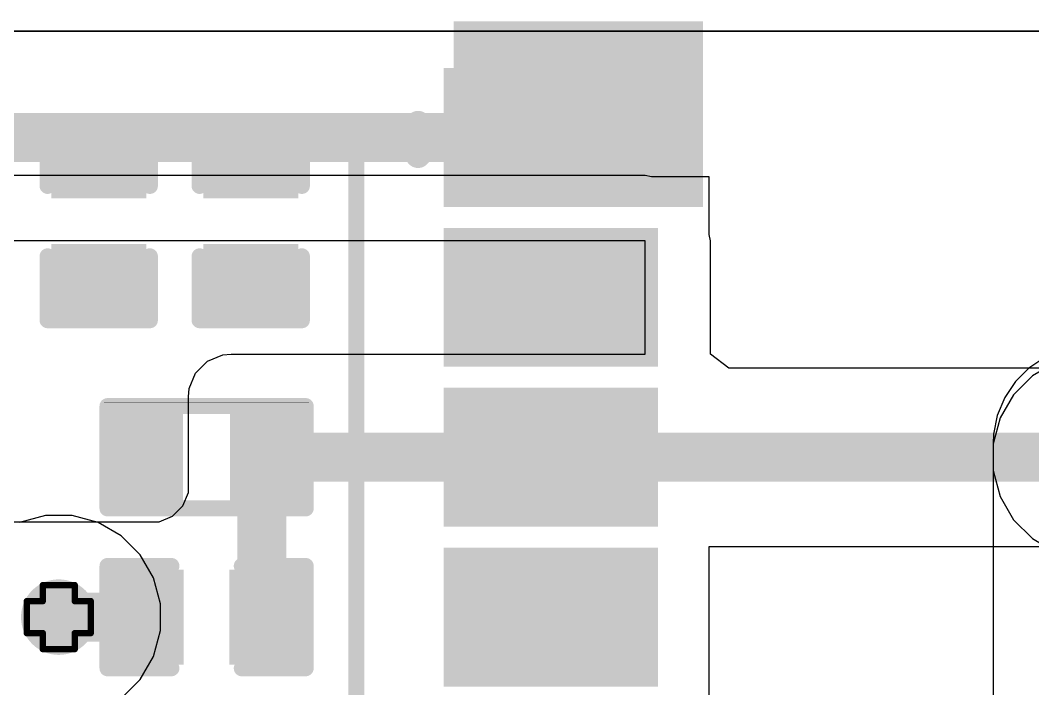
# Model space of a CAD drawing. Header units: inches. Extents: x -18 to 202, y -11 to 119.
# Drawn here: x 12.93 to 20.97, y 54.43 to 59.74 of the extents above; entities that cross this region are included whole.
import ezdxf

# ---------------------------------------------------------------- set-up
doc = ezdxf.new("R2010")
doc.units = ezdxf.units.IN
for name, color, linetype in [('Board Outline', 216, 'Continuous'), ('Bottom Layer', 5, 'Continuous'), ('Drill Drawing', 1, 'Continuous'), ('Ground', 16, 'Continuous'), ('Power', 76, 'Continuous'), ('Top Layer', 1, 'Continuous'), ('Top Overlay', 2, 'Continuous'), ('Top Paste', 8, 'Continuous'), ('Top Solder', 216, 'Continuous'), ('Via Holes', 16, 'Continuous')]:
    doc.layers.add(name, color=color, linetype=linetype)

# ---------------------------------------------------------------- blocks, each defined once
blk = doc.blocks.new('38_SMD_M______10')
at = {"layer": 'Top Layer'}
for points in [[(-9.5, 9.33), (-8, 9.33), (-8, 8.43), (-9.5, 8.43)], [(-9.5, 8.06), (-8, 8.06), (-8, 7.16), (-9.5, 7.16)], [(-9.5, 6.79), (-8, 6.79), (-8, 5.89), (-9.5, 5.89)], [(-9.5, 5.52), (-8, 5.52), (-8, 4.62), (-9.5, 4.62)]]:
    blk.add_hatch(color=1, dxfattribs=at).paths.add_polyline_path(points)
at = {"layer": 'Top Overlay'}
for points in [[(-9.5206, 9.3616), (-7.5406, 9.3616), (-7.5406, 9.8016), (-9.5206, 9.8016)], [(-7.9586, 8.3276), (-7.5406, 8.3276), (-7.5406, 9.4056), (-7.9586, 9.4056)]]:
    blk.add_hatch(color=2, dxfattribs=at).paths.add_polyline_path(points)
at = {"layer": 'Top Paste'}
for points in [[(-9.5, 9.33), (-8, 9.33), (-8, 8.43), (-9.5, 8.43)], [(-9.5, 8.06), (-8, 8.06), (-8, 7.16), (-9.5, 7.16)], [(-9.5, 6.79), (-8, 6.79), (-8, 5.89), (-9.5, 5.89)], [(-9.5, 5.52), (-8, 5.52), (-8, 4.62), (-9.5, 4.62)]]:
    blk.add_hatch(color=8, dxfattribs=at).paths.add_polyline_path(points)
at = {"layer": 'Top Solder'}
for points in [[(-9.6016, 9.4316), (-7.8984, 9.4316), (-7.8984, 8.3284), (-9.6016, 8.3284)], [(-9.6016, 8.1616), (-7.8984, 8.1616), (-7.8984, 7.0584), (-9.6016, 7.0584)], [(-9.6016, 6.8916), (-7.8984, 6.8916), (-7.8984, 5.7884), (-9.6016, 5.7884)], [(-9.6016, 5.6216), (-7.8984, 5.6216), (-7.8984, 4.5184), (-9.6016, 4.5184)]]:
    blk.add_hatch(color=216, dxfattribs=at).paths.add_polyline_path(points)
at = {"layer": 'Top Overlay'}
for points in [[(-9.8044, 8.7376, 0.2, 0.2, 0), (-9.8044, 8.9916, 0.2, 0.2, 0)], [(-9.8044, 8.9916, 0.2, 0.2, 0), (-9.6774, 8.8646, 0.2, 0.2, 0)], [(-9.8044, 8.7376, 0.2, 0.2, 0), (-9.6774, 8.8646, 0.2, 0.2, 0)]]:
    blk.add_lwpolyline(points, format="xyseb", dxfattribs=at)
for points in [[(-9.8544, 8.9916, 0.1, 0.1, 1), (-9.7544, 8.9916, 0.1, 0.1, 1)], [(-9.8544, 8.9916, 0.1, 0.1, 1), (-9.7544, 8.9916, 0.1, 0.1, 1)], [(-9.7274, 8.8646, 0.1, 0.1, 1), (-9.6274, 8.8646, 0.1, 0.1, 1)], [(-9.7274, 8.8646, 0.1, 0.1, 1), (-9.6274, 8.8646, 0.1, 0.1, 1)], [(-9.8544, 8.7376, 0.1, 0.1, 1), (-9.7544, 8.7376, 0.1, 0.1, 1)], [(-9.8544, 8.7376, 0.1, 0.1, 1), (-9.7544, 8.7376, 0.1, 0.1, 1)]]:
    blk.add_lwpolyline(points, format="xyseb", close=True, dxfattribs=at)
blk = doc.blocks.new('R___0402_43')
at = {"layer": 'Top Layer'}
for points in [[(-0.6985, -0.3175), (-0.6985, 0.3175), (-0.2413, 0.3175), (-0.2413, -0.3175)], [(0.2413, -0.3175), (0.2413, 0.3175), (0.6985, 0.3175), (0.6985, -0.3175)]]:
    blk.add_hatch(color=1, dxfattribs=at).paths.add_polyline_path(points)
at = {"layer": 'Top Paste'}
for points in [[(-0.6985, -0.3175), (-0.6985, 0.3175), (-0.2413, 0.3175), (-0.2413, -0.3175)], [(0.2413, -0.3175), (0.2413, 0.3175), (0.6985, 0.3175), (0.6985, -0.3175)]]:
    blk.add_hatch(color=8, dxfattribs=at).paths.add_polyline_path(points)
at = {"layer": 'Top Solder'}
for points in [[(-0.7535, -0.3725), (-0.7535, 0.3725), (-0.1863, 0.3725), (-0.1863, -0.3725)], [(0.1863, -0.3725), (0.1863, 0.3725), (0.7535, 0.3725), (0.7535, -0.3725)]]:
    blk.add_hatch(color=216, dxfattribs=at).paths.add_polyline_path(points)
at = {"layer": 'Top Overlay'}
for points in [[(0.7874, 0.4064, 0.127, 0.127, 0), (-0.7874, 0.4064, 0.127, 0.127, 0)], [(-0.7874, 0.4064, 0.127, 0.127, 0), (-0.7874, -0.4064, 0.127, 0.127, 0)], [(0.7874, 0.4064, 0.127, 0.127, 0), (0.7874, -0.4064, 0.127, 0.127, 0)], [(0.7874, -0.4064, 0.127, 0.127, 0), (-0.7874, -0.4064, 0.127, 0.127, 0)], [(0.8128, -0.4318, 0.00323, 0.00323, 0), (-0.8128, -0.4318, 0.00323, 0.00323, 0)]]:
    blk.add_lwpolyline(points, format="xyseb", dxfattribs=at)
for points in [[(-0.8191, 0.4064, 0.0635, 0.0635, 1), (-0.7556, 0.4064, 0.0635, 0.0635, 1)], [(-0.8191, 0.4064, 0.0635, 0.0635, 1), (-0.7556, 0.4064, 0.0635, 0.0635, 1)], [(0.7556, 0.4064, 0.0635, 0.0635, 1), (0.8191, 0.4064, 0.0635, 0.0635, 1)], [(0.7556, 0.4064, 0.0635, 0.0635, 1), (0.8191, 0.4064, 0.0635, 0.0635, 1)], [(-0.8191, -0.4064, 0.0635, 0.0635, 1), (-0.7556, -0.4064, 0.0635, 0.0635, 1)], [(-0.8191, -0.4064, 0.0635, 0.0635, 1), (-0.7556, -0.4064, 0.0635, 0.0635, 1)], [(0.7556, -0.4064, 0.0635, 0.0635, 1), (0.8191, -0.4064, 0.0635, 0.0635, 1)], [(0.7556, -0.4064, 0.0635, 0.0635, 1), (0.8191, -0.4064, 0.0635, 0.0635, 1)], [(-0.8136, -0.4318, 0.00161, 0.00161, 1), (-0.812, -0.4318, 0.00161, 0.00161, 1)], [(0.812, -0.4318, 0.00161, 0.00161, 1), (0.8136, -0.4318, 0.00161, 0.00161, 1)]]:
    blk.add_lwpolyline(points, format="xyseb", close=True, dxfattribs=at)
blk = doc.blocks.new('C___0402_87')
at = {"layer": 'Top Layer'}
for points in [[(-0.6985, -0.3175), (-0.6985, 0.3175), (-0.2413, 0.3175), (-0.2413, -0.3175)], [(0.2413, -0.3175), (0.2413, 0.3175), (0.6985, 0.3175), (0.6985, -0.3175)]]:
    blk.add_hatch(color=1, dxfattribs=at).paths.add_polyline_path(points)
at = {"layer": 'Top Paste'}
for points in [[(-0.6985, -0.3175), (-0.6985, 0.3175), (-0.2413, 0.3175), (-0.2413, -0.3175)], [(0.2413, -0.3175), (0.2413, 0.3175), (0.6985, 0.3175), (0.6985, -0.3175)]]:
    blk.add_hatch(color=8, dxfattribs=at).paths.add_polyline_path(points)
at = {"layer": 'Top Solder'}
for points in [[(-0.7585, -0.3775), (-0.7585, 0.3775), (-0.1813, 0.3775), (-0.1813, -0.3775)], [(0.1813, -0.3775), (0.1813, 0.3775), (0.7585, 0.3775), (0.7585, -0.3775)]]:
    blk.add_hatch(color=216, dxfattribs=at).paths.add_polyline_path(points)
at = {"layer": 'Top Overlay'}
for points in [[(-0.7874, 0.4064, 0.127, 0.127, 0), (-0.2794, 0.4064, 0.127, 0.127, 0)], [(-0.7874, -0.4064, 0.127, 0.127, 0), (-0.7874, 0.4064, 0.127, 0.127, 0)], [(0.2794, 0.4064, 0.127, 0.127, 0), (0.7874, 0.4064, 0.127, 0.127, 0)], [(0.7874, -0.4064, 0.127, 0.127, 0), (0.7874, 0.4064, 0.127, 0.127, 0)], [(-0.7874, -0.4064, 0.127, 0.127, 0), (-0.2794, -0.4064, 0.127, 0.127, 0)], [(0.2794, -0.4064, 0.127, 0.127, 0), (0.7874, -0.4064, 0.127, 0.127, 0)]]:
    blk.add_lwpolyline(points, format="xyseb", dxfattribs=at)
for points in [[(-0.8191, 0.4064, 0.0635, 0.0635, 1), (-0.7556, 0.4064, 0.0635, 0.0635, 1)], [(-0.8191, 0.4064, 0.0635, 0.0635, 1), (-0.7556, 0.4064, 0.0635, 0.0635, 1)], [(-0.3111, 0.4064, 0.0635, 0.0635, 1), (-0.2477, 0.4064, 0.0635, 0.0635, 1)], [(0.2477, 0.4064, 0.0635, 0.0635, 1), (0.3111, 0.4064, 0.0635, 0.0635, 1)], [(0.7556, 0.4064, 0.0635, 0.0635, 1), (0.8191, 0.4064, 0.0635, 0.0635, 1)], [(0.7556, 0.4064, 0.0635, 0.0635, 1), (0.8191, 0.4064, 0.0635, 0.0635, 1)], [(-0.8191, -0.4064, 0.0635, 0.0635, 1), (-0.7556, -0.4064, 0.0635, 0.0635, 1)], [(-0.8191, -0.4064, 0.0635, 0.0635, 1), (-0.7556, -0.4064, 0.0635, 0.0635, 1)], [(-0.3111, -0.4064, 0.0635, 0.0635, 1), (-0.2477, -0.4064, 0.0635, 0.0635, 1)], [(0.2477, -0.4064, 0.0635, 0.0635, 1), (0.3111, -0.4064, 0.0635, 0.0635, 1)], [(0.7556, -0.4064, 0.0635, 0.0635, 1), (0.8191, -0.4064, 0.0635, 0.0635, 1)], [(0.7556, -0.4064, 0.0635, 0.0635, 1), (0.8191, -0.4064, 0.0635, 0.0635, 1)]]:
    blk.add_lwpolyline(points, format="xyseb", close=True, dxfattribs=at)
blk = doc.blocks.new('C___0402_88')
at = {"layer": 'Top Layer'}
for points in [[(-0.6985, -0.3175), (-0.6985, 0.3175), (-0.2413, 0.3175), (-0.2413, -0.3175)], [(0.2413, -0.3175), (0.2413, 0.3175), (0.6985, 0.3175), (0.6985, -0.3175)]]:
    blk.add_hatch(color=1, dxfattribs=at).paths.add_polyline_path(points)
at = {"layer": 'Top Paste'}
for points in [[(-0.6985, -0.3175), (-0.6985, 0.3175), (-0.2413, 0.3175), (-0.2413, -0.3175)], [(0.2413, -0.3175), (0.2413, 0.3175), (0.6985, 0.3175), (0.6985, -0.3175)]]:
    blk.add_hatch(color=8, dxfattribs=at).paths.add_polyline_path(points)
at = {"layer": 'Top Solder'}
for points in [[(-0.7585, -0.3775), (-0.7585, 0.3775), (-0.1813, 0.3775), (-0.1813, -0.3775)], [(0.1813, -0.3775), (0.1813, 0.3775), (0.7585, 0.3775), (0.7585, -0.3775)]]:
    blk.add_hatch(color=216, dxfattribs=at).paths.add_polyline_path(points)
at = {"layer": 'Top Overlay'}
for points in [[(-0.7874, 0.4064, 0.127, 0.127, 0), (-0.2794, 0.4064, 0.127, 0.127, 0)], [(-0.7874, -0.4064, 0.127, 0.127, 0), (-0.7874, 0.4064, 0.127, 0.127, 0)], [(0.7874, 0.4064, 0.127, 0.127, 0), (0.2794, 0.4064, 0.127, 0.127, 0)], [(0.7874, -0.4064, 0.127, 0.127, 0), (0.7874, 0.4064, 0.127, 0.127, 0)], [(-0.2794, -0.4064, 0.127, 0.127, 0), (-0.7874, -0.4064, 0.127, 0.127, 0)], [(0.7874, -0.4064, 0.127, 0.127, 0), (0.2794, -0.4064, 0.127, 0.127, 0)]]:
    blk.add_lwpolyline(points, format="xyseb", dxfattribs=at)
for points in [[(-0.8191, 0.4064, 0.0635, 0.0635, 1), (-0.7556, 0.4064, 0.0635, 0.0635, 1)], [(-0.8191, 0.4064, 0.0635, 0.0635, 1), (-0.7556, 0.4064, 0.0635, 0.0635, 1)], [(-0.3112, 0.4064, 0.0635, 0.0635, 1), (-0.2477, 0.4064, 0.0635, 0.0635, 1)], [(0.2477, 0.4064, 0.0635, 0.0635, 1), (0.3111, 0.4064, 0.0635, 0.0635, 1)], [(0.7556, 0.4064, 0.0635, 0.0635, 1), (0.8191, 0.4064, 0.0635, 0.0635, 1)], [(0.7556, 0.4064, 0.0635, 0.0635, 1), (0.8191, 0.4064, 0.0635, 0.0635, 1)], [(-0.8191, -0.4064, 0.0635, 0.0635, 1), (-0.7556, -0.4064, 0.0635, 0.0635, 1)], [(-0.8191, -0.4064, 0.0635, 0.0635, 1), (-0.7556, -0.4064, 0.0635, 0.0635, 1)], [(-0.3112, -0.4064, 0.0635, 0.0635, 1), (-0.2477, -0.4064, 0.0635, 0.0635, 1)], [(0.2477, -0.4064, 0.0635, 0.0635, 1), (0.3111, -0.4064, 0.0635, 0.0635, 1)], [(0.7556, -0.4064, 0.0635, 0.0635, 1), (0.8191, -0.4064, 0.0635, 0.0635, 1)], [(0.7556, -0.4064, 0.0635, 0.0635, 1), (0.8191, -0.4064, 0.0635, 0.0635, 1)]]:
    blk.add_lwpolyline(points, format="xyseb", close=True, dxfattribs=at)
blk = doc.blocks.new('C___0402_89')
at = {"layer": 'Top Layer'}
for points in [[(-0.6985, -0.3175), (-0.6985, 0.3175), (-0.2413, 0.3175), (-0.2413, -0.3175)], [(0.2413, -0.3175), (0.2413, 0.3175), (0.6985, 0.3175), (0.6985, -0.3175)]]:
    blk.add_hatch(color=1, dxfattribs=at).paths.add_polyline_path(points)
at = {"layer": 'Top Paste'}
for points in [[(-0.6985, -0.3175), (-0.6985, 0.3175), (-0.2413, 0.3175), (-0.2413, -0.3175)], [(0.2413, -0.3175), (0.2413, 0.3175), (0.6985, 0.3175), (0.6985, -0.3175)]]:
    blk.add_hatch(color=8, dxfattribs=at).paths.add_polyline_path(points)
at = {"layer": 'Top Solder'}
for points in [[(-0.7585, -0.3775), (-0.7585, 0.3775), (-0.1813, 0.3775), (-0.1813, -0.3775)], [(0.1813, -0.3775), (0.1813, 0.3775), (0.7585, 0.3775), (0.7585, -0.3775)]]:
    blk.add_hatch(color=216, dxfattribs=at).paths.add_polyline_path(points)
at = {"layer": 'Top Overlay'}
for points in [[(-0.7874, 0.4064, 0.127, 0.127, 0), (-0.2794, 0.4064, 0.127, 0.127, 0)], [(-0.7874, -0.4064, 0.127, 0.127, 0), (-0.7874, 0.4064, 0.127, 0.127, 0)], [(0.7874, 0.4064, 0.127, 0.127, 0), (0.2794, 0.4064, 0.127, 0.127, 0)], [(0.7874, -0.4064, 0.127, 0.127, 0), (0.7874, 0.4064, 0.127, 0.127, 0)], [(-0.2794, -0.4064, 0.127, 0.127, 0), (-0.7874, -0.4064, 0.127, 0.127, 0)], [(0.7874, -0.4064, 0.127, 0.127, 0), (0.2794, -0.4064, 0.127, 0.127, 0)]]:
    blk.add_lwpolyline(points, format="xyseb", dxfattribs=at)
for points in [[(-0.8191, 0.4064, 0.0635, 0.0635, 1), (-0.7556, 0.4064, 0.0635, 0.0635, 1)], [(-0.8191, 0.4064, 0.0635, 0.0635, 1), (-0.7556, 0.4064, 0.0635, 0.0635, 1)], [(-0.3112, 0.4064, 0.0635, 0.0635, 1), (-0.2477, 0.4064, 0.0635, 0.0635, 1)], [(0.2477, 0.4064, 0.0635, 0.0635, 1), (0.3111, 0.4064, 0.0635, 0.0635, 1)], [(0.7556, 0.4064, 0.0635, 0.0635, 1), (0.8191, 0.4064, 0.0635, 0.0635, 1)], [(0.7556, 0.4064, 0.0635, 0.0635, 1), (0.8191, 0.4064, 0.0635, 0.0635, 1)], [(-0.8192, -0.4064, 0.0635, 0.0635, 1), (-0.7557, -0.4064, 0.0635, 0.0635, 1)], [(-0.8192, -0.4064, 0.0635, 0.0635, 1), (-0.7557, -0.4064, 0.0635, 0.0635, 1)], [(-0.3112, -0.4064, 0.0635, 0.0635, 1), (-0.2477, -0.4064, 0.0635, 0.0635, 1)], [(0.2477, -0.4064, 0.0635, 0.0635, 1), (0.3111, -0.4064, 0.0635, 0.0635, 1)], [(0.7557, -0.4064, 0.0635, 0.0635, 1), (0.8192, -0.4064, 0.0635, 0.0635, 1)], [(0.7557, -0.4064, 0.0635, 0.0635, 1), (0.8192, -0.4064, 0.0635, 0.0635, 1)]]:
    blk.add_lwpolyline(points, format="xyseb", close=True, dxfattribs=at)

msp = doc.modelspace()

# ---------------------------------------------------------------- hatches: boundary and pattern name
at = {"layer": 'Bottom Layer'}
h = msp.add_hatch(color=5, dxfattribs=at)
edge = h.paths.add_edge_path()
edge.add_arc((13.2324, 54.9948), 0.3, 0, 360)
at = {"layer": 'Ground'}
h = msp.add_hatch(color=16, dxfattribs=at)
edge = h.paths.add_edge_path()
edge.add_arc((13.2324, 54.9948), 0.3, 0, 360)
at = {"layer": 'Power'}
h = msp.add_hatch(color=76, dxfattribs=at)
edge = h.paths.add_edge_path()
edge.add_arc((13.2324, 54.9948), 0.3, 0, 360)
at = {"layer": 'Top Layer'}
h = msp.add_hatch(color=1, dxfattribs=at)
edge = h.paths.add_edge_path()
edge.add_arc((13.2324, 54.9948), 0.3, 0, 360)
at = {"layer": 'Via Holes'}
h = msp.add_hatch(color=7, dxfattribs=at)
edge = h.paths.add_edge_path()
edge.add_arc((13.2324, 54.9948), 0.15, 0, 360)

# ---------------------------------------------------------------- linework, layer by layer
at = {"layer": 'Board Outline'}
msp.add_lwpolyline([(44.2299, 62.3099, 0.254, 0.254, -3.535496), (7.5647, 62.2891, 0.254, 0.254, 0)], format="xyseb", dxfattribs=at)
at = {"layer": 'Bottom Layer'}
for p, q in [((9.6936, 59.6509), (42.0888, 59.6509)), ((21.1511, 57.0177), (20.9669, 56.9114)), ((20.9669, 56.9114), (20.8164, 56.7609)), ((20.8164, 56.7609), (20.7101, 56.5767)), ((20.7101, 56.5767), (20.655, 56.3712)), ((20.655, 56.3712), (20.655, 56.1584)), ((20.655, 56.1584), (20.7101, 55.9529)), ((20.7101, 55.9529), (20.8164, 55.7687)), ((20.8164, 55.7687), (20.9669, 55.6182)), ((20.9669, 55.6182), (21.1511, 55.5119))]:
    msp.add_line(p, q, dxfattribs=at)
at = {"layer": 'Drill Drawing'}
for points in [[(13.1054, 55.1218, 0.0508, 0.0508, 0), (13.1054, 55.2488, 0.0508, 0.0508, 0)], [(13.1054, 55.2488, 0.0508, 0.0508, 0), (13.3594, 55.2488, 0.0508, 0.0508, 0)], [(13.3594, 55.1218, 0.0508, 0.0508, 0), (13.3594, 55.2488, 0.0508, 0.0508, 0)], [(12.9784, 54.8678, 0.0508, 0.0508, 0), (12.9784, 55.1218, 0.0508, 0.0508, 0)], [(12.9784, 55.1218, 0.0508, 0.0508, 0), (13.1054, 55.1218, 0.0508, 0.0508, 0)], [(13.3594, 55.1218, 0.0508, 0.0508, 0), (13.4864, 55.1218, 0.0508, 0.0508, 0)], [(13.4864, 54.8678, 0.0508, 0.0508, 0), (13.4864, 55.1218, 0.0508, 0.0508, 0)], [(12.9784, 54.8678, 0.0508, 0.0508, 0), (13.1054, 54.8678, 0.0508, 0.0508, 0)], [(13.1054, 54.7408, 0.0508, 0.0508, 0), (13.1054, 54.8678, 0.0508, 0.0508, 0)], [(13.3594, 54.8678, 0.0508, 0.0508, 0), (13.4864, 54.8678, 0.0508, 0.0508, 0)], [(13.3594, 54.7408, 0.0508, 0.0508, 0), (13.3594, 54.8678, 0.0508, 0.0508, 0)], [(13.1054, 54.7408, 0.0508, 0.0508, 0), (13.3594, 54.7408, 0.0508, 0.0508, 0)]]:
    msp.add_lwpolyline(points, format="xyseb", dxfattribs=at)
for points in [[(13.0927, 55.2488, 0.0254, 0.0254, 1), (13.1181, 55.2488, 0.0254, 0.0254, 1)], [(13.0927, 55.2488, 0.0254, 0.0254, 1), (13.1181, 55.2488, 0.0254, 0.0254, 1)], [(13.3467, 55.2488, 0.0254, 0.0254, 1), (13.3721, 55.2488, 0.0254, 0.0254, 1)], [(13.3467, 55.2488, 0.0254, 0.0254, 1), (13.3721, 55.2488, 0.0254, 0.0254, 1)], [(12.9657, 55.1218, 0.0254, 0.0254, 1), (12.9911, 55.1218, 0.0254, 0.0254, 1)], [(12.9657, 55.1218, 0.0254, 0.0254, 1), (12.9911, 55.1218, 0.0254, 0.0254, 1)], [(13.0927, 55.1218, 0.0254, 0.0254, 1), (13.1181, 55.1218, 0.0254, 0.0254, 1)], [(13.0927, 55.1218, 0.0254, 0.0254, 1), (13.1181, 55.1218, 0.0254, 0.0254, 1)], [(13.3467, 55.1218, 0.0254, 0.0254, 1), (13.3721, 55.1218, 0.0254, 0.0254, 1)], [(13.3467, 55.1218, 0.0254, 0.0254, 1), (13.3721, 55.1218, 0.0254, 0.0254, 1)], [(13.4737, 55.1218, 0.0254, 0.0254, 1), (13.4991, 55.1218, 0.0254, 0.0254, 1)], [(13.4737, 55.1218, 0.0254, 0.0254, 1), (13.4991, 55.1218, 0.0254, 0.0254, 1)], [(12.9657, 54.8678, 0.0254, 0.0254, 1), (12.9911, 54.8678, 0.0254, 0.0254, 1)], [(12.9657, 54.8678, 0.0254, 0.0254, 1), (12.9911, 54.8678, 0.0254, 0.0254, 1)], [(13.0927, 54.8678, 0.0254, 0.0254, 1), (13.1181, 54.8678, 0.0254, 0.0254, 1)], [(13.0927, 54.8678, 0.0254, 0.0254, 1), (13.1181, 54.8678, 0.0254, 0.0254, 1)], [(13.3467, 54.8678, 0.0254, 0.0254, 1), (13.3721, 54.8678, 0.0254, 0.0254, 1)], [(13.3467, 54.8678, 0.0254, 0.0254, 1), (13.3721, 54.8678, 0.0254, 0.0254, 1)], [(13.4737, 54.8678, 0.0254, 0.0254, 1), (13.4991, 54.8678, 0.0254, 0.0254, 1)], [(13.4737, 54.8678, 0.0254, 0.0254, 1), (13.4991, 54.8678, 0.0254, 0.0254, 1)], [(13.0927, 54.7408, 0.0254, 0.0254, 1), (13.1181, 54.7408, 0.0254, 0.0254, 1)], [(13.0927, 54.7408, 0.0254, 0.0254, 1), (13.1181, 54.7408, 0.0254, 0.0254, 1)], [(13.3467, 54.7408, 0.0254, 0.0254, 1), (13.3721, 54.7408, 0.0254, 0.0254, 1)], [(13.3467, 54.7408, 0.0254, 0.0254, 1), (13.3721, 54.7408, 0.0254, 0.0254, 1)]]:
    msp.add_lwpolyline(points, format="xyseb", close=True, dxfattribs=at)
at = {"layer": 'Ground'}
for p, q in [((9.6936, 59.6509), (42.0888, 59.6509)), ((21.1511, 57.0177), (20.9669, 56.9114)), ((20.9669, 56.9114), (20.8164, 56.7609)), ((20.8164, 56.7609), (20.7101, 56.5767)), ((20.7101, 56.5767), (20.655, 56.3712)), ((20.655, 56.3712), (20.655, 56.1584)), ((20.655, 56.1584), (20.7101, 55.9529)), ((20.7101, 55.9529), (20.8164, 55.7687)), ((20.8164, 55.7687), (20.9669, 55.6182)), ((20.9669, 55.6182), (21.1511, 55.5119))]:
    msp.add_line(p, q, dxfattribs=at)
at = {"layer": 'Power'}
for p, q in [((10.6592, 59.6508), (13.9853, 59.6508)), ((13.9853, 59.6508), (43.6001, 59.6509)), ((21.0667, 57.058), (20.9397, 56.9732)), ((20.9397, 56.9732), (20.8318, 56.8653)), ((20.8318, 56.8653), (20.7469, 56.7383)), ((20.7469, 56.7383), (20.6885, 56.5973)), ((20.6885, 56.5973), (20.6587, 56.4475)), ((20.6587, 56.4475), (20.655, 56.3712)), ((20.655, 56.3712), (20.655, 47.9982)), ((13.126, 55.8028), (12.9205, 55.7477)), ((13.3388, 55.8028), (13.126, 55.8028)), ((13.5443, 55.7477), (13.3388, 55.8028)), ((13.7285, 55.6414), (13.5443, 55.7477)), ((13.8789, 55.4909), (13.7285, 55.6414)), ((13.9853, 55.3067), (13.8789, 55.4909)), ((14.0404, 55.1012), (13.9853, 55.3067)), ((14.0404, 54.8884), (14.0404, 55.1012)), ((13.9853, 54.6829), (14.0404, 54.8884)), ((13.8789, 54.4987), (13.9853, 54.6829)), ((13.7285, 54.3482), (13.8789, 54.4987))]:
    msp.add_line(p, q, dxfattribs=at)
at = {"layer": 'Top Layer'}
for p, q in [((9.6936, 59.6509), (42.0888, 59.6509)), ((17.8912, 58.5028), (10.1536, 58.5028)), ((17.9412, 58.4928), (17.8912, 58.5028)), ((18.3992, 58.4928), (17.9412, 58.4928)), ((18.3992, 58.0348), (18.3992, 58.4928)), ((18.4092, 57.9848), (18.3992, 58.0348)), ((17.8912, 57.9848), (10.2363, 57.9848)), ((17.8912, 57.0848), (17.8912, 57.9848)), ((18.4092, 57.0848), (18.4092, 57.9848)), ((14.4131, 57.0275), (14.5357, 57.0783)), ((14.5357, 57.0783), (14.602, 57.0848)), ((14.602, 57.0848), (14.602, 57.0848)), ((14.602, 57.0848), (17.8912, 57.0848)), ((18.5559, 56.9736), (18.4092, 57.0848)), ((14.3194, 56.9337), (14.4131, 57.0275)), ((21.0746, 56.9736), (18.5559, 56.9736)), ((14.2686, 56.8112), (14.3194, 56.9337)), ((14.2621, 56.7449), (14.2686, 56.8112)), ((14.2621, 56.0439), (14.2621, 56.7449)), ((14.2178, 55.8791), (14.2621, 55.986)), ((14.2621, 55.986), (14.2621, 56.0439)), ((14.2621, 56.0439), (14.2621, 56.0439)), ((14.136, 55.7973), (14.2178, 55.8791)), ((10.1643, 55.753), (13.9712, 55.753)), ((13.9712, 55.753), (14.029, 55.753)), ((14.029, 55.753), (14.136, 55.7973)), ((18.3992, 54.0368), (18.3992, 55.556)), ((18.3992, 55.556), (21.0746, 55.556))]:
    msp.add_line(p, q, dxfattribs=at)
for points in [[(8.4292, 58.8048, 0.3894, 0.3894, 0), (17.1412, 58.8048, 0.3894, 0.3894, 0)], [(14.8463, 56.2648, 0.3894, 0.3894, 0), (21.463, 56.2648, 0.3894, 0.3894, 0)], [(14.8463, 54.9948, 0.3894, 0.3894, 0), (14.8463, 56.2648, 0.3894, 0.3894, 0)], [(13.2324, 54.9948, 0.3894, 0.3894, 0), (13.9369, 54.9948, 0.3894, 0.3894, 0)]]:
    msp.add_lwpolyline(points, format="xyseb", dxfattribs=at)
for points in [[(17.0439, 58.8048, 0.1947, 0.1947, 1), (17.2385, 58.8048, 0.1947, 0.1947, 1)], [(14.749, 56.2648, 0.1947, 0.1947, 1), (14.9436, 56.2648, 0.1947, 0.1947, 1)], [(14.749, 56.2648, 0.1947, 0.1947, 1), (14.9436, 56.2648, 0.1947, 0.1947, 1)], [(13.135, 54.9948, 0.1947, 0.1947, 1), (13.3297, 54.9948, 0.1947, 0.1947, 1)], [(13.8395, 54.9948, 0.1947, 0.1947, 1), (14.0342, 54.9948, 0.1947, 0.1947, 1)], [(14.749, 54.9948, 0.1947, 0.1947, 1), (14.9436, 54.9948, 0.1947, 0.1947, 1)]]:
    msp.add_lwpolyline(points, format="xyseb", close=True, dxfattribs=at)
at = {"layer": 'Top Overlay'}
msp.add_lwpolyline([(15.5956, 54.1528, 0.127, 0.127, 0), (15.5956, 58.928, 0.127, 0.127, 0)], format="xyseb", dxfattribs=at)
msp.add_lwpolyline([(15.5639, 58.928, 0.0635, 0.0635, 1), (15.6273, 58.928, 0.0635, 0.0635, 1)], format="xyseb", close=True, dxfattribs=at)

# ---------------------------------------------------------------- block references
for name, p in [('38_SMD_M______10', (25.8912, 49.9248)), ('C___0402_87', (14.4068, 54.9948))]:
    msp.add_blockref(name, p)
for name, p, rotation in [('C___0402_89', (13.5499, 58.1406), 270), ('C___0402_88', (14.7574, 58.1406), 270), ('R___0402_43', (14.4068, 56.2648), 180)]:
    msp.add_blockref(name, p, dxfattribs=dict(rotation=rotation))

doc.saveas('drawing.dxf')
